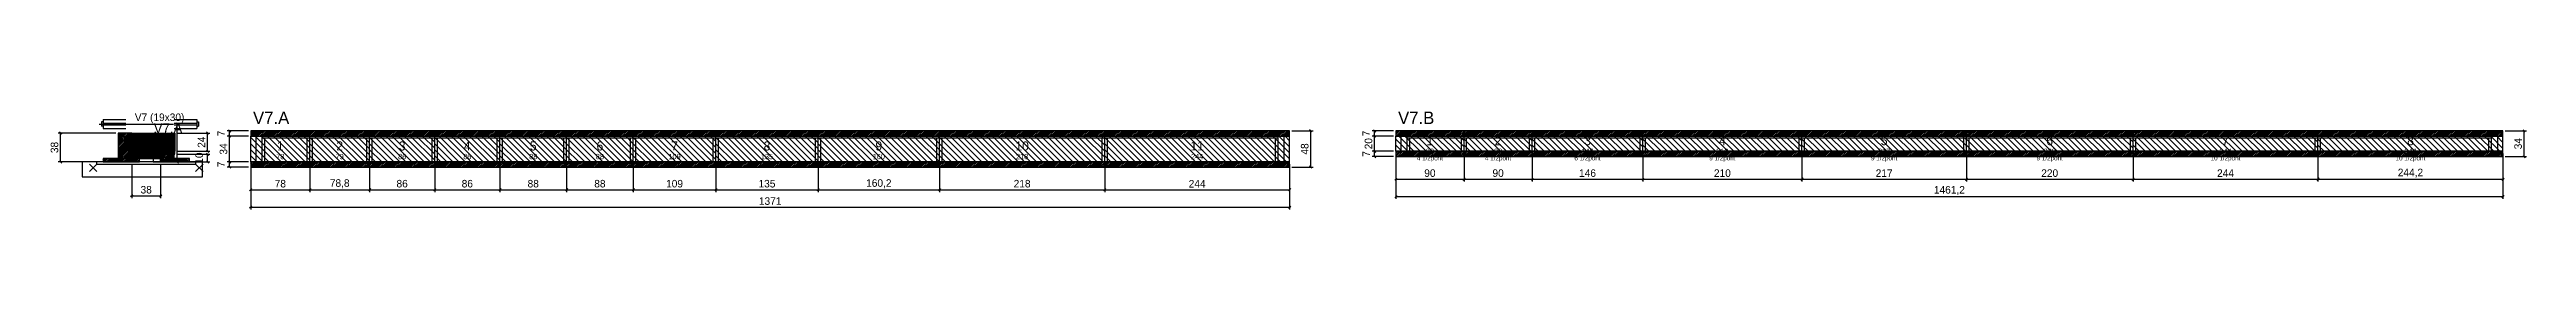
# Model space of a CAD drawing. Extents: x -69 to 3200, y -97 to 32.
import ezdxf
from ezdxf.enums import TextEntityAlignment as Align

# ---------------------------------------------------------------- set-up
doc = ezdxf.new("R2010")
doc.units = 0
for name, color, linetype in [('5', 5, 'Continuous'), ('barrote', 126, 'Continuous'), ('CONCRETO', 251, 'Continuous'), ('COTA', 241, 'Continuous'), ('Cota Seção (2x)', 241, 'Continuous'), ('detalhes', 7, 'Continuous'), ('Hachura', 251, 'Continuous'), ('Madeira', 126, 'Continuous'), ('NOMENCLATURA', 7, 'Continuous'), ('Painéis', 200, 'Continuous'), ('presilha', 224, 'Continuous'), ('Reaproveitamento', 30, 'Continuous'), ('SARR_2.2x7', 40, 'Continuous'), ('SARR_3.5x7', 81, 'Continuous'), ('SCO-___-LAJ', 224, 'Continuous'), ('TENSOR', 224, 'Continuous'), ('texto', 7, 'Continuous'), ('Texto Seção', 7, 'Continuous')]:
    doc.layers.add(name, color=color, linetype=linetype)
doc.dimstyles.new('PAINEL', dxfattribs={"dimtxt": 10, "dimasz": 3, "dimexe": 3, "dimexo": 3, "dimgap": 3, "dimtad": 1, "dimblk": 'OBLIQUE', "dimblk1": 'OBLIQUE', "dimcen": 2.5, "dimclrd": 4, "dimclre": 4, "dimclrt": 240, "dimazin": 3, "dimtfac": 1, "dimtmove": 0, "dimatfit": 3})
doc.dimstyles.new('SECAO2X', dxfattribs={"dimtxt": 16, "dimasz": 3, "dimexe": 3, "dimexo": 3, "dimgap": 3, "dimtad": 1, "dimblk": 'OBLIQUE', "dimblk1": 'OBLIQUE', "dimcen": 2.5, "dimclrd": 4, "dimclre": 4, "dimclrt": 240, "dimazin": 3, "dimtfac": 1, "dimtmove": 0, "dimatfit": 3})

# ---------------------------------------------------------------- blocks, each defined once
blk = doc.blocks.new('_OBLIQUE')
at = {"color": 0, "linetype": 'BYBLOCK'}
blk.add_line((-0.5, -0.5), (0.5, 0.5), dxfattribs=at)

msp = doc.modelspace()

# ---------------------------------------------------------------- hatches: boundary and pattern name
at = {"layer": 'COTA'}
h = msp.add_hatch(dxfattribs=at)
h.set_pattern_fill('ANSI31', scale=0.4)
h.paths.add_polyline_path([(40, -26), (40, 4), (97, 4), (97, -20), (78, -20), (78, -26)])
h = msp.add_hatch(dxfattribs=at)
h.set_pattern_fill('ANSI31', scale=0.5)
h.paths.add_polyline_path([(197, 0), (275, 0), (275, 7), (197, 7)])
h = msp.add_hatch(dxfattribs=at)
h.set_pattern_fill('ANSI31', scale=0.5)
h.paths.add_polyline_path([(275, 0), (353.8, 0), (353.8, 7), (275, 7)])
h = msp.add_hatch(dxfattribs=at)
h.set_pattern_fill('ANSI31', scale=0.5)
h.paths.add_polyline_path([(353.8, 0), (439.8, 0), (439.8, 7), (353.8, 7)])
h = msp.add_hatch(dxfattribs=at)
h.set_pattern_fill('ANSI31', scale=0.5)
h.paths.add_polyline_path([(439.8, 0), (525.8, 0), (525.8, 7), (439.8, 7)])
h = msp.add_hatch(dxfattribs=at)
h.set_pattern_fill('ANSI31', scale=0.5)
h.paths.add_polyline_path([(525.8, 0), (613.8, 0), (613.8, 7), (525.8, 7)])
h = msp.add_hatch(dxfattribs=at)
h.set_pattern_fill('ANSI31', scale=0.5)
h.paths.add_polyline_path([(613.8, 0), (701.8, 0), (701.8, 7), (613.8, 7)])
h = msp.add_hatch(dxfattribs=at)
h.set_pattern_fill('ANSI31', scale=0.5)
h.paths.add_polyline_path([(701.8, 0), (810.8, 0), (810.8, 7), (701.8, 7)])
h = msp.add_hatch(dxfattribs=at)
h.set_pattern_fill('ANSI31', scale=0.5)
h.paths.add_polyline_path([(810.8, 0), (945.8, 0), (945.8, 7), (810.8, 7)])
h = msp.add_hatch(dxfattribs=at)
h.set_pattern_fill('ANSI31', scale=0.5)
h.paths.add_polyline_path([(945.8, 0), (1106, 0), (1106, 7), (945.8, 7)])
h = msp.add_hatch(dxfattribs=at)
h.set_pattern_fill('ANSI31', scale=0.5)
h.paths.add_polyline_path([(1106, 0), (1324, 0), (1324, 7), (1106, 7)])
h = msp.add_hatch(dxfattribs=at)
h.set_pattern_fill('ANSI31', scale=0.5)
h.paths.add_polyline_path([(1324, 0), (1568, 0), (1568, 7), (1324, 7)])
h = msp.add_hatch(dxfattribs=at)
h.set_pattern_fill('ANSI31', scale=0.5)
h.paths.add_polyline_path([(1708.2, 0), (1798.2, 0), (1798.2, 7), (1708.2, 7)])
h = msp.add_hatch(dxfattribs=at)
h.set_pattern_fill('ANSI31', scale=0.5)
h.paths.add_polyline_path([(1798.2, 0), (1888.2, 0), (1888.2, 7), (1798.2, 7)])
h = msp.add_hatch(dxfattribs=at)
h.set_pattern_fill('ANSI31', scale=0.5)
h.paths.add_polyline_path([(1888.2, 0), (2034.2, 0), (2034.2, 7), (1888.2, 7)])
h = msp.add_hatch(dxfattribs=at)
h.set_pattern_fill('ANSI31', scale=0.5)
h.paths.add_polyline_path([(2034.2, 0), (2244.2, 0), (2244.2, 7), (2034.2, 7)])
h = msp.add_hatch(dxfattribs=at)
h.set_pattern_fill('ANSI31', scale=0.5)
h.paths.add_polyline_path([(2244.2, 0), (2461.2, 0), (2461.2, 7), (2244.2, 7)])
h = msp.add_hatch(dxfattribs=at)
h.set_pattern_fill('ANSI31', scale=0.5)
h.paths.add_polyline_path([(2461.2, 0), (2681.2, 0), (2681.2, 7), (2461.2, 7)])
h = msp.add_hatch(dxfattribs=at)
h.set_pattern_fill('ANSI31', scale=0.5)
h.paths.add_polyline_path([(2681.2, 0), (2925.2, 0), (2925.2, 7), (2681.2, 7)])
h = msp.add_hatch(dxfattribs=at)
h.set_pattern_fill('ANSI31', scale=0.5)
h.paths.add_polyline_path([(2925.2, 0), (3169.4, 0), (3169.4, 7), (2925.2, 7)])
h = msp.add_hatch(dxfattribs=at)
h.set_pattern_fill('ANSI31', scale=0.5)
h.paths.add_polyline_path([(1708.2, -27), (1798.2, -27), (1798.2, -20), (1708.2, -20)])
h = msp.add_hatch(dxfattribs=at)
h.set_pattern_fill('ANSI31', scale=0.5)
h.paths.add_polyline_path([(1798.2, -27), (1888.2, -27), (1888.2, -20), (1798.2, -20)])
h = msp.add_hatch(dxfattribs=at)
h.set_pattern_fill('ANSI31', scale=0.5)
h.paths.add_polyline_path([(1888.2, -27), (2034.2, -27), (2034.2, -20), (1888.2, -20)])
h = msp.add_hatch(dxfattribs=at)
h.set_pattern_fill('ANSI31', scale=0.5)
h.paths.add_polyline_path([(2034.2, -27), (2244.2, -27), (2244.2, -20), (2034.2, -20)])
h = msp.add_hatch(dxfattribs=at)
h.set_pattern_fill('ANSI31', scale=0.5)
h.paths.add_polyline_path([(2244.2, -27), (2461.2, -27), (2461.2, -20), (2244.2, -20)])
h = msp.add_hatch(dxfattribs=at)
h.set_pattern_fill('ANSI31', scale=0.5)
h.paths.add_polyline_path([(2461.2, -27), (2681.2, -27), (2681.2, -20), (2461.2, -20)])
h = msp.add_hatch(dxfattribs=at)
h.set_pattern_fill('ANSI31', scale=0.5)
h.paths.add_polyline_path([(2681.2, -27), (2925.2, -27), (2925.2, -20), (2681.2, -20)])
h = msp.add_hatch(dxfattribs=at)
h.set_pattern_fill('ANSI31', scale=0.5)
h.paths.add_polyline_path([(2925.2, -27), (3169.4, -27), (3169.4, -20), (2925.2, -20)])
h = msp.add_hatch(dxfattribs=at)
h.set_pattern_fill('ANSI31', scale=0.5)
h.paths.add_polyline_path([(197, -41), (275, -41), (275, -34), (197, -34)])
h = msp.add_hatch(dxfattribs=at)
h.set_pattern_fill('ANSI31', scale=0.5)
h.paths.add_polyline_path([(275, -41), (353.8, -41), (353.8, -34), (275, -34)])
h = msp.add_hatch(dxfattribs=at)
h.set_pattern_fill('ANSI31', scale=0.5)
h.paths.add_polyline_path([(353.8, -41), (439.8, -41), (439.8, -34), (353.8, -34)])
h = msp.add_hatch(dxfattribs=at)
h.set_pattern_fill('ANSI31', scale=0.5)
h.paths.add_polyline_path([(439.8, -41), (525.8, -41), (525.8, -34), (439.8, -34)])
h = msp.add_hatch(dxfattribs=at)
h.set_pattern_fill('ANSI31', scale=0.5)
h.paths.add_polyline_path([(525.8, -41), (613.8, -41), (613.8, -34), (525.8, -34)])
h = msp.add_hatch(dxfattribs=at)
h.set_pattern_fill('ANSI31', scale=0.5)
h.paths.add_polyline_path([(613.8, -41), (701.8, -41), (701.8, -34), (613.8, -34)])
h = msp.add_hatch(dxfattribs=at)
h.set_pattern_fill('ANSI31', scale=0.5)
h.paths.add_polyline_path([(701.8, -41), (810.8, -41), (810.8, -34), (701.8, -34)])
h = msp.add_hatch(dxfattribs=at)
h.set_pattern_fill('ANSI31', scale=0.5)
h.paths.add_polyline_path([(810.8, -41), (945.8, -41), (945.8, -34), (810.8, -34)])
h = msp.add_hatch(dxfattribs=at)
h.set_pattern_fill('ANSI31', scale=0.5)
h.paths.add_polyline_path([(945.8, -41), (1106, -41), (1106, -34), (945.8, -34)])
h = msp.add_hatch(dxfattribs=at)
h.set_pattern_fill('ANSI31', scale=0.5)
h.paths.add_polyline_path([(1106, -41), (1324, -41), (1324, -34), (1106, -34)])
h = msp.add_hatch(dxfattribs=at)
h.set_pattern_fill('ANSI31', scale=0.5)
h.paths.add_polyline_path([(1324, -41), (1568, -41), (1568, -34), (1324, -34)])
at = {"layer": 'Hachura'}
h = msp.add_hatch(dxfattribs=at)
h.set_pattern_fill('ANSI31', scale=0.5)
h.paths.add_polyline_path([(22, -34), (36, -34), (36, 4), (22, 4)])
h = msp.add_hatch(dxfattribs=at)
h.set_pattern_fill('ANSI31', scale=0.5)
h.paths.add_polyline_path([(22, -0.4), (36, -0.4), (36, 4), (22, 4)])
h = msp.add_hatch(dxfattribs=at)
h.set_pattern_fill('SOLID')
h.paths.add_polyline_path([(36, -34), (40, -34), (40, 4), (36, 4)])
h = msp.add_hatch(dxfattribs=at)
h.set_pattern_fill('ANSI31', scale=0.5)
h.paths.add_polyline_path([(2, -34), (22, -34), (22, -29.6), (2, -29.6)])
h = msp.add_hatch(dxfattribs=at)
h.set_pattern_fill('SOLID')
h.paths.add_polyline_path([(40, -29.6), (78, -29.6), (78, -26), (40, -26)])
h = msp.add_hatch(dxfattribs=at)
h.set_pattern_fill('ANSI31', scale=0.5)
h.paths.add_polyline_path([(40, -34), (50, -34), (50, -29.6), (40, -29.6)])
h = msp.add_hatch(dxfattribs=at)
h.set_pattern_fill('SOLID')
h.paths.add_polyline_path([(78, -24), (97, -24), (97, -20), (78, -20)])
h = msp.add_hatch(dxfattribs=at)
h.set_pattern_fill('SOLID')
h.paths.add_polyline_path([(78, -34), (82, -34), (82, -24), (78, -24)])
h = msp.add_hatch(dxfattribs=at)
h.set_pattern_fill('ANSI31', scale=0.5)
h.paths.add_polyline_path([(82, -34), (96, -34), (96, -24), (82, -24)])
h = msp.add_hatch(dxfattribs=at)
h.set_pattern_fill('ANSI31', scale=0.5)
h.paths.add_polyline_path([(82, -28.4), (96, -28.4), (96, -24), (82, -24)])
h = msp.add_hatch(dxfattribs=at)
h.set_pattern_fill('ANSI31', scale=0.5)
h.paths.add_polyline_path([(96, -34), (116, -34), (116, -29.6), (96, -29.6)])

# ---------------------------------------------------------------- linework, layer by layer
for p, q in [((0, 19), (0, 13)), ((2, 19), (0, 19)), ((2, 13), (0, 13)), ((2, 22), (32, 22)), ((2, 22), (2, 10)), ((2, 17), (32, 17)), ((2, 15), (32, 15)), ((2, 10), (32, 10)), ((96, 22), (126, 22)), ((96, 17), (126, 17)), ((96, 15), (126, 15)), ((96, 10), (126, 10)), ((126, 22), (126, 10)), ((126, 19), (128, 19)), ((126, 13), (128, 13)), ((128, 19), (128, 13))]:
    msp.add_line(p, q)
at = {"layer": 'barrote'}
msp.add_lwpolyline([(-25.5, -54), (133.5, -54), (133.5, -34), (-25.5, -34)], close=True, dxfattribs=at)
at = {"layer": 'CONCRETO'}
msp.add_lwpolyline([(40, -26), (40, 4), (97, 4), (97, -20), (78, -20), (78, -26)], close=True, dxfattribs=at)
at = {"layer": 'Madeira'}
for points in [[(22, -34), (36, -34), (36, 4), (22, 4)], [(22, -0.4), (36, -0.4), (36, 4), (22, 4)], [(2, -34), (22, -34), (22, -29.6), (2, -29.6)], [(22, -34), (36, -34), (36, -29.6), (22, -29.6)], [(40, -34), (50, -34), (50, -29.6), (40, -29.6)], [(68, -34), (78, -34), (78, -29.6), (68, -29.6)], [(82, -34), (96, -34), (96, -24), (82, -24)], [(82, -28.4), (96, -28.4), (96, -24), (82, -24)], [(96, -34), (116, -34), (116, -29.6), (96, -29.6)]]:
    msp.add_lwpolyline(points, close=True, dxfattribs=at)
at = {"layer": 'Painéis'}
for p, q in [((197, 0), (275, 0)), ((197, -34), (197, 0)), ((275, -34), (275, 0)), ((275, -34), (275, 0)), ((275, 0), (353.8, 0)), ((275, -34), (275, 0)), ((353.8, -34), (353.8, 0)), ((353.8, -34), (353.8, 0)), ((353.8, 0), (439.8, 0)), ((353.8, -34), (353.8, 0)), ((439.8, -34), (439.8, 0)), ((439.8, -34), (439.8, 0)), ((439.8, 0), (525.8, 0)), ((439.8, -34), (439.8, 0)), ((525.8, -34), (525.8, 0)), ((525.8, -34), (525.8, 0)), ((525.8, 0), (613.8, 0)), ((525.8, -34), (525.8, 0)), ((613.8, -34), (613.8, 0)), ((613.8, -34), (613.8, 0)), ((613.8, 0), (701.8, 0)), ((613.8, -34), (613.8, 0)), ((701.8, -34), (701.8, 0)), ((701.8, -34), (701.8, 0)), ((701.8, 0), (810.8, 0)), ((701.8, -34), (701.8, 0)), ((810.8, -34), (810.8, 0)), ((810.8, -34), (810.8, 0)), ((810.8, 0), (945.8, 0)), ((810.8, -34), (810.8, 0)), ((945.8, -34), (945.8, 0)), ((945.8, -34), (945.8, 0)), ((945.8, 0), (1106, 0)), ((945.8, -34), (945.8, 0)), ((1106, -34), (1106, 0)), ((1106, -34), (1106, 0)), ((1106, 0), (1324, 0)), ((1106, -34), (1106, 0)), ((1324, -34), (1324, 0)), ((1324, -34), (1324, 0)), ((1324, 0), (1568, 0)), ((1324, -34), (1324, 0)), ((1568, -34), (1568, 0)), ((1708.2, 0), (1798.2, 0)), ((1708.2, -20), (1708.2, 0)), ((1798.2, -20), (1798.2, 0)), ((1798.2, -20), (1798.2, 0)), ((1798.2, 0), (1888.2, 0)), ((1798.2, -20), (1798.2, 0)), ((1888.2, -20), (1888.2, 0)), ((1888.2, -20), (1888.2, 0)), ((1888.2, 0), (2034.2, 0)), ((1888.2, -20), (1888.2, 0)), ((2034.2, -20), (2034.2, 0)), ((2034.2, -20), (2034.2, 0)), ((2034.2, 0), (2244.2, 0)), ((2034.2, -20), (2034.2, 0)), ((2244.2, -20), (2244.2, 0)), ((2244.2, -20), (2244.2, 0)), ((2244.2, 0), (2461.2, 0)), ((2244.2, -20), (2244.2, 0)), ((2461.2, -20), (2461.2, 0)), ((2461.2, -20), (2461.2, 0)), ((2461.2, 0), (2681.2, 0)), ((2461.2, -20), (2461.2, 0)), ((2681.2, -20), (2681.2, 0)), ((2681.2, -20), (2681.2, 0)), ((2681.2, 0), (2925.2, 0)), ((2681.2, -20), (2681.2, 0)), ((2925.2, -20), (2925.2, 0)), ((2925.2, -20), (2925.2, 0)), ((2925.2, 0), (3169.4, 0)), ((2925.2, -20), (2925.2, 0)), ((3169.4, -20), (3169.4, 0)), ((1708.2, -20), (1798.2, -20)), ((1798.2, -20), (1888.2, -20)), ((1888.2, -20), (2034.2, -20)), ((2034.2, -20), (2244.2, -20)), ((2244.2, -20), (2461.2, -20)), ((2461.2, -20), (2681.2, -20)), ((2681.2, -20), (2925.2, -20)), ((2925.2, -20), (3169.4, -20)), ((197, -34), (275, -34)), ((275, -34), (353.8, -34)), ((353.8, -34), (439.8, -34)), ((439.8, -34), (525.8, -34)), ((525.8, -34), (613.8, -34)), ((613.8, -34), (701.8, -34)), ((701.8, -34), (810.8, -34)), ((810.8, -34), (945.8, -34)), ((945.8, -34), (1106, -34)), ((1106, -34), (1324, -34)), ((1324, -34), (1568, -34))]:
    msp.add_line(p, q, dxfattribs=at)
for points in [[(36, -34), (40, -34), (40, 4), (36, 4)], [(40, -29.6), (78, -29.6), (78, -26), (40, -26)], [(78, -24), (97, -24), (97, -20), (78, -20)], [(78, -34), (82, -34), (82, -24), (78, -24)]]:
    msp.add_lwpolyline(points, close=True, dxfattribs=at)
at = {"layer": 'presilha'}
for p, q in [((-16, -47), (-6, -37)), ((-16, -37), (-6, -47)), ((124, -47), (134, -37)), ((124, -37), (134, -47))]:
    msp.add_line(p, q, dxfattribs=at)
at = {"layer": 'Reaproveitamento', "color": 30}
for p, q in [((237, -34), (203, 0)), ((245, -34), (211, 0)), ((253, -34), (219, 0)), ((261, -34), (227, 0)), ((269, -34), (235, 0)), ((275, -32), (243, 0)), ((275, -24), (251, 0)), ((275, -16), (259, 0)), ((275, -8), (267, 0)), ((275, 0), (275, 0)), ((315, -34), (281, 0)), ((323, -34), (289, 0)), ((331, -34), (297, 0)), ((339, -34), (305, 0)), ((347, -34), (313, 0)), ((353.8, -32.8), (321, 0)), ((353.8, -24.8), (329, 0)), ((353.8, -16.8), (337, 0)), ((353.8, -8.8), (345, 0)), ((353.8, -0.8), (353, 0)), ((393.8, -34), (359.8, 0)), ((401.8, -34), (367.8, 0)), ((409.8, -34), (375.8, 0)), ((417.8, -34), (383.8, 0)), ((425.8, -34), (391.8, 0)), ((433.8, -34), (399.8, 0)), ((439.8, -32), (407.8, 0)), ((439.8, -24), (415.8, 0)), ((439.8, -16), (423.8, 0)), ((439.8, -8), (431.8, 0)), ((439.8, 0), (439.8, 0)), ((479.8, -34), (445.8, 0)), ((487.8, -34), (453.8, 0)), ((495.8, -34), (461.8, 0)), ((503.8, -34), (469.8, 0)), ((511.8, -34), (477.8, 0)), ((519.8, -34), (485.8, 0)), ((525.8, -32), (493.8, 0)), ((525.8, -24), (501.8, 0)), ((525.8, -16), (509.8, 0)), ((525.8, -8), (517.8, 0)), ((525.8, 0), (525.8, 0)), ((565.8, -34), (531.8, 0)), ((573.8, -34), (539.8, 0)), ((581.8, -34), (547.8, 0)), ((589.8, -34), (555.8, 0)), ((597.8, -34), (563.8, 0)), ((605.8, -34), (571.8, 0)), ((613.8, -34), (579.8, 0)), ((613.8, -26), (587.8, 0)), ((613.8, -18), (595.8, 0)), ((613.8, -10), (603.8, 0)), ((613.8, -2), (611.8, 0)), ((653.8, -34), (619.8, 0)), ((661.8, -34), (627.8, 0)), ((669.8, -34), (635.8, 0)), ((677.8, -34), (643.8, 0)), ((685.8, -34), (651.8, 0)), ((693.8, -34), (659.8, 0)), ((701.8, -34), (667.8, 0)), ((701.8, -26), (675.8, 0)), ((701.8, -18), (683.8, 0)), ((701.8, -10), (691.8, 0)), ((701.8, -2), (699.8, 0)), ((741.8, -34), (707.8, 0)), ((749.8, -34), (715.8, 0)), ((757.8, -34), (723.8, 0)), ((765.8, -34), (731.8, 0)), ((773.8, -34), (739.8, 0)), ((781.8, -34), (747.8, 0)), ((789.8, -34), (755.8, 0)), ((797.8, -34), (763.8, 0)), ((805.8, -34), (771.8, 0)), ((810.8, -31), (779.8, 0)), ((810.8, -23), (787.8, 0)), ((810.8, -15), (795.8, 0)), ((810.8, -7), (803.8, 0)), ((850.8, -34), (816.8, 0)), ((858.8, -34), (824.8, 0)), ((866.8, -34), (832.8, 0)), ((874.8, -34), (840.8, 0)), ((882.8, -34), (848.8, 0)), ((890.8, -34), (856.8, 0)), ((898.8, -34), (864.8, 0)), ((906.8, -34), (872.8, 0)), ((914.8, -34), (880.8, 0)), ((922.8, -34), (888.8, 0)), ((930.8, -34), (896.8, 0)), ((938.8, -34), (904.8, 0)), ((945.8, -33), (912.8, 0)), ((945.8, -25), (920.8, 0)), ((945.8, -17), (928.8, 0)), ((945.8, -9), (936.8, 0)), ((945.8, -1), (944.8, 0)), ((985.8, -34), (951.8, 0)), ((993.8, -34), (959.8, 0)), ((1001.8, -34), (967.8, 0)), ((1009.8, -34), (975.8, 0)), ((1017.8, -34), (983.8, 0)), ((1025.8, -34), (991.8, 0)), ((1033.8, -34), (999.8, 0)), ((1041.8, -34), (1007.8, 0)), ((1049.8, -34), (1015.8, 0)), ((1057.8, -34), (1023.8, 0)), ((1065.8, -34), (1031.8, 0)), ((1073.8, -34), (1039.8, 0)), ((1081.8, -34), (1047.8, 0)), ((1089.8, -34), (1055.8, 0)), ((1097.8, -34), (1063.8, 0)), ((1105.8, -34), (1071.8, 0)), ((1106, -26.2), (1079.8, 0)), ((1106, -18.2), (1087.8, 0)), ((1106, -10.2), (1095.8, 0)), ((1106, -2.2), (1103.8, 0)), ((1146, -34), (1112, 0)), ((1154, -34), (1120, 0)), ((1162, -34), (1128, 0)), ((1170, -34), (1136, 0)), ((1178, -34), (1144, 0)), ((1186, -34), (1152, 0)), ((1194, -34), (1160, 0)), ((1202, -34), (1168, 0)), ((1210, -34), (1176, 0)), ((1218, -34), (1184, 0)), ((1226, -34), (1192, 0)), ((1234, -34), (1200, 0)), ((1242, -34), (1208, 0)), ((1250, -34), (1216, 0)), ((1258, -34), (1224, 0)), ((1266, -34), (1232, 0)), ((1274, -34), (1240, 0)), ((1282, -34), (1248, 0)), ((1290, -34), (1256, 0)), ((1298, -34), (1264, 0)), ((1306, -34), (1272, 0)), ((1314, -34), (1280, 0)), ((1322, -34), (1288, 0)), ((1324, -28), (1296, 0)), ((1324, -20), (1304, 0)), ((1324, -12), (1312, 0)), ((1324, -4), (1320, 0)), ((1364, -34), (1330, 0)), ((1372, -34), (1338, 0)), ((1380, -34), (1346, 0)), ((1388, -34), (1354, 0)), ((1396, -34), (1362, 0)), ((1404, -34), (1370, 0)), ((1412, -34), (1378, 0)), ((1420, -34), (1386, 0)), ((1428, -34), (1394, 0)), ((1436, -34), (1402, 0)), ((1444, -34), (1410, 0)), ((1452, -34), (1418, 0)), ((1460, -34), (1426, 0)), ((1468, -34), (1434, 0)), ((1476, -34), (1442, 0)), ((1484, -34), (1450, 0)), ((1492, -34), (1458, 0)), ((1500, -34), (1466, 0)), ((1508, -34), (1474, 0)), ((1516, -34), (1482, 0)), ((1524, -34), (1490, 0)), ((1532, -34), (1498, 0)), ((1540, -34), (1506, 0)), ((1548, -34), (1514, 0)), ((1556, -34), (1522, 0)), ((1564, -34), (1530, 0)), ((1568, -30), (1538, 0)), ((1568, -22), (1546, 0)), ((1568, -14), (1554, 0)), ((1568, -6), (1562, 0)), ((1732.2, -20), (1712.2, 0)), ((1740.2, -20), (1720.2, 0)), ((1748.2, -20), (1728.2, 0)), ((1756.2, -20), (1736.2, 0)), ((1764.2, -20), (1744.2, 0)), ((1772.2, -20), (1752.2, 0)), ((1780.2, -20), (1760.2, 0)), ((1788.2, -20), (1768.2, 0)), ((1796.2, -20), (1776.2, 0)), ((1798.2, -14), (1784.2, 0)), ((1798.2, -6), (1792.2, 0)), ((1822.2, -20), (1802.2, 0)), ((1830.2, -20), (1810.2, 0)), ((1838.2, -20), (1818.2, 0)), ((1846.2, -20), (1826.2, 0)), ((1854.2, -20), (1834.2, 0)), ((1862.2, -20), (1842.2, 0)), ((1870.2, -20), (1850.2, 0)), ((1878.2, -20), (1858.2, 0)), ((1886.2, -20), (1866.2, 0)), ((1888.2, -14), (1874.2, 0)), ((1888.2, -6), (1882.2, 0)), ((1912.2, -20), (1892.2, 0)), ((1920.2, -20), (1900.2, 0)), ((1928.2, -20), (1908.2, 0)), ((1936.2, -20), (1916.2, 0)), ((1944.2, -20), (1924.2, 0)), ((1952.2, -20), (1932.2, 0)), ((1960.2, -20), (1940.2, 0)), ((1968.2, -20), (1948.2, 0)), ((1976.2, -20), (1956.2, 0)), ((1984.2, -20), (1964.2, 0)), ((1992.2, -20), (1972.2, 0)), ((2000.2, -20), (1980.2, 0)), ((2008.2, -20), (1988.2, 0)), ((2016.2, -20), (1996.2, 0)), ((2024.2, -20), (2004.2, 0)), ((2032.2, -20), (2012.2, 0)), ((2034.2, -14), (2020.2, 0)), ((2034.2, -6), (2028.2, 0)), ((2058.2, -20), (2038.2, 0)), ((2066.2, -20), (2046.2, 0)), ((2074.2, -20), (2054.2, 0)), ((2082.2, -20), (2062.2, 0)), ((2090.2, -20), (2070.2, 0)), ((2098.2, -20), (2078.2, 0)), ((2106.2, -20), (2086.2, 0)), ((2114.2, -20), (2094.2, 0)), ((2122.2, -20), (2102.2, 0)), ((2130.2, -20), (2110.2, 0)), ((2138.2, -20), (2118.2, 0)), ((2146.2, -20), (2126.2, 0)), ((2154.2, -20), (2134.2, 0)), ((2162.2, -20), (2142.2, 0)), ((2170.2, -20), (2150.2, 0)), ((2178.2, -20), (2158.2, 0)), ((2186.2, -20), (2166.2, 0)), ((2194.2, -20), (2174.2, 0)), ((2202.2, -20), (2182.2, 0)), ((2210.2, -20), (2190.2, 0)), ((2218.2, -20), (2198.2, 0)), ((2226.2, -20), (2206.2, 0)), ((2234.2, -20), (2214.2, 0)), ((2242.2, -20), (2222.2, 0)), ((2244.2, -14), (2230.2, 0)), ((2244.2, -6), (2238.2, 0)), ((2268.2, -20), (2248.2, 0)), ((2276.2, -20), (2256.2, 0)), ((2284.2, -20), (2264.2, 0)), ((2292.2, -20), (2272.2, 0)), ((2300.2, -20), (2280.2, 0)), ((2308.2, -20), (2288.2, 0)), ((2316.2, -20), (2296.2, 0)), ((2324.2, -20), (2304.2, 0)), ((2332.2, -20), (2312.2, 0)), ((2340.2, -20), (2320.2, 0)), ((2348.2, -20), (2328.2, 0)), ((2356.2, -20), (2336.2, 0)), ((2364.2, -20), (2344.2, 0)), ((2372.2, -20), (2352.2, 0)), ((2380.2, -20), (2360.2, 0)), ((2388.2, -20), (2368.2, 0)), ((2396.2, -20), (2376.2, 0)), ((2404.2, -20), (2384.2, 0)), ((2412.2, -20), (2392.2, 0)), ((2420.2, -20), (2400.2, 0)), ((2428.2, -20), (2408.2, 0)), ((2436.2, -20), (2416.2, 0)), ((2444.2, -20), (2424.2, 0)), ((2452.2, -20), (2432.2, 0)), ((2460.2, -20), (2440.2, 0)), ((2461.2, -13), (2448.2, 0)), ((2461.2, -5), (2456.2, 0)), ((2485.2, -20), (2465.2, 0)), ((2493.2, -20), (2473.2, 0)), ((2501.2, -20), (2481.2, 0)), ((2509.2, -20), (2489.2, 0)), ((2517.2, -20), (2497.2, 0)), ((2525.2, -20), (2505.2, 0)), ((2533.2, -20), (2513.2, 0)), ((2541.2, -20), (2521.2, 0)), ((2549.2, -20), (2529.2, 0)), ((2557.2, -20), (2537.2, 0)), ((2565.2, -20), (2545.2, 0)), ((2573.2, -20), (2553.2, 0)), ((2581.2, -20), (2561.2, 0)), ((2589.2, -20), (2569.2, 0)), ((2597.2, -20), (2577.2, 0)), ((2605.2, -20), (2585.2, 0)), ((2613.2, -20), (2593.2, 0)), ((2621.2, -20), (2601.2, 0)), ((2629.2, -20), (2609.2, 0)), ((2637.2, -20), (2617.2, 0)), ((2645.2, -20), (2625.2, 0)), ((2653.2, -20), (2633.2, 0)), ((2661.2, -20), (2641.2, 0)), ((2669.2, -20), (2649.2, 0)), ((2677.2, -20), (2657.2, 0)), ((2681.2, -16), (2665.2, 0)), ((2681.2, -8), (2673.2, 0)), ((2681.2, 0), (2681.2, 0)), ((2705.2, -20), (2685.2, 0)), ((2713.2, -20), (2693.2, 0)), ((2721.2, -20), (2701.2, 0)), ((2729.2, -20), (2709.2, 0)), ((2737.2, -20), (2717.2, 0)), ((2745.2, -20), (2725.2, 0)), ((2753.2, -20), (2733.2, 0)), ((2761.2, -20), (2741.2, 0)), ((2769.2, -20), (2749.2, 0)), ((2777.2, -20), (2757.2, 0)), ((2785.2, -20), (2765.2, 0)), ((2793.2, -20), (2773.2, 0)), ((2801.2, -20), (2781.2, 0)), ((2809.2, -20), (2789.2, 0)), ((2817.2, -20), (2797.2, 0)), ((2825.2, -20), (2805.2, 0)), ((2833.2, -20), (2813.2, 0)), ((2841.2, -20), (2821.2, 0)), ((2849.2, -20), (2829.2, 0)), ((2857.2, -20), (2837.2, 0)), ((2865.2, -20), (2845.2, 0)), ((2873.2, -20), (2853.2, 0)), ((2881.2, -20), (2861.2, 0)), ((2889.2, -20), (2869.2, 0)), ((2897.2, -20), (2877.2, 0)), ((2905.2, -20), (2885.2, 0)), ((2913.2, -20), (2893.2, 0)), ((2921.2, -20), (2901.2, 0)), ((2925.2, -16), (2909.2, 0)), ((2925.2, -8), (2917.2, 0)), ((2925.2, 0), (2925.2, 0)), ((2949.2, -20), (2929.2, 0)), ((2957.2, -20), (2937.2, 0)), ((2965.2, -20), (2945.2, 0)), ((2973.2, -20), (2953.2, 0)), ((2981.2, -20), (2961.2, 0)), ((2989.2, -20), (2969.2, 0)), ((2997.2, -20), (2977.2, 0)), ((3005.2, -20), (2985.2, 0)), ((3013.2, -20), (2993.2, 0)), ((3021.2, -20), (3001.2, 0)), ((3029.2, -20), (3009.2, 0)), ((3037.2, -20), (3017.2, 0)), ((3045.2, -20), (3025.2, 0)), ((3053.2, -20), (3033.2, 0)), ((3061.2, -20), (3041.2, 0)), ((3069.2, -20), (3049.2, 0)), ((3077.2, -20), (3057.2, 0)), ((3085.2, -20), (3065.2, 0)), ((3093.2, -20), (3073.2, 0)), ((3101.2, -20), (3081.2, 0)), ((3109.2, -20), (3089.2, 0)), ((3117.2, -20), (3097.2, 0)), ((3125.2, -20), (3105.2, 0)), ((3133.2, -20), (3113.2, 0)), ((3141.2, -20), (3121.2, 0)), ((3149.2, -20), (3129.2, 0)), ((3157.2, -20), (3137.2, 0)), ((3165.2, -20), (3145.2, 0)), ((3169.4, -16.2), (3153.2, 0)), ((3169.4, -8.2), (3161.2, 0)), ((3169.4, -0.2), (3169.2, 0)), ((229, -34), (197, -2)), ((221, -34), (197, -10)), ((213, -34), (197, -18)), ((205, -34), (197, -26)), ((307, -34), (275, -2)), ((299, -34), (275, -10)), ((291, -34), (275, -18)), ((283, -34), (275, -26)), ((385.8, -34), (353.8, -2)), ((377.8, -34), (353.8, -10)), ((369.8, -34), (353.8, -18)), ((361.8, -34), (353.8, -26)), ((471.8, -34), (439.8, -2)), ((463.8, -34), (439.8, -10)), ((455.8, -34), (439.8, -18)), ((447.8, -34), (439.8, -26)), ((557.8, -34), (525.8, -2)), ((549.8, -34), (525.8, -10)), ((541.8, -34), (525.8, -18)), ((533.8, -34), (525.8, -26)), ((645.8, -34), (613.8, -2)), ((637.8, -34), (613.8, -10)), ((629.8, -34), (613.8, -18)), ((621.8, -34), (613.8, -26)), ((733.8, -34), (701.8, -2)), ((725.8, -34), (701.8, -10)), ((717.8, -34), (701.8, -18)), ((709.8, -34), (701.8, -26)), ((842.8, -34), (810.8, -2)), ((834.8, -34), (810.8, -10)), ((826.8, -34), (810.8, -18)), ((818.8, -34), (810.8, -26)), ((977.8, -34), (945.8, -2)), ((969.8, -34), (945.8, -10)), ((961.8, -34), (945.8, -18)), ((953.8, -34), (945.8, -26)), ((1138, -34), (1106, -2)), ((1130, -34), (1106, -10)), ((1122, -34), (1106, -18)), ((1114, -34), (1106, -26)), ((1356, -34), (1324, -2)), ((1348, -34), (1324, -10)), ((1340, -34), (1324, -18)), ((1332, -34), (1324, -26)), ((1724.2, -20), (1708.2, -4)), ((1716.2, -20), (1708.2, -12)), ((1708.2, -20), (1708.2, -20)), ((1814.2, -20), (1798.2, -4)), ((1806.2, -20), (1798.2, -12)), ((1798.2, -20), (1798.2, -20)), ((1904.2, -20), (1888.2, -4)), ((1896.2, -20), (1888.2, -12)), ((1888.2, -20), (1888.2, -20)), ((2050.2, -20), (2034.2, -4)), ((2042.2, -20), (2034.2, -12)), ((2034.2, -20), (2034.2, -20)), ((2260.2, -20), (2244.2, -4)), ((2252.2, -20), (2244.2, -12)), ((2244.2, -20), (2244.2, -20)), ((2477.2, -20), (2461.2, -4)), ((2469.2, -20), (2461.2, -12)), ((2461.2, -20), (2461.2, -20)), ((2697.2, -20), (2681.2, -4)), ((2689.2, -20), (2681.2, -12)), ((2681.2, -20), (2681.2, -20)), ((2941.2, -20), (2925.2, -4)), ((2933.2, -20), (2925.2, -12)), ((2925.2, -20), (2925.2, -20)), ((197, -34), (197, -34)), ((275, -34), (275, -34)), ((353.8, -34), (353.8, -34)), ((439.8, -34), (439.8, -34)), ((525.8, -34), (525.8, -34)), ((613.8, -34), (613.8, -34)), ((701.8, -34), (701.8, -34)), ((810.8, -34), (810.8, -34)), ((945.8, -34), (945.8, -34)), ((1106, -34), (1106, -34)), ((1324, -34), (1324, -34))]:
    msp.add_line(p, q, dxfattribs=at)
at = {"layer": 'SARR_2.2x7'}
for p, q in [((204, -34), (204, 0)), ((1561, -34), (1561, 0)), ((1715.2, -20), (1715.2, 0)), ((3162.4, -20), (3162.4, 0)), ((212, -2.2), (275, -2.2)), ((275, -2.2), (353.8, -2.2)), ((353.8, -2.2), (439.8, -2.2)), ((439.8, -2.2), (525.8, -2.2)), ((525.8, -2.2), (613.8, -2.2)), ((613.8, -2.2), (701.8, -2.2)), ((701.8, -2.2), (810.8, -2.2)), ((810.8, -2.2), (945.8, -2.2)), ((945.8, -2.2), (1106, -2.2)), ((1106, -2.2), (1324, -2.2)), ((1324, -2.2), (1553, -2.2)), ((1723.2, -2.2), (1798.2, -2.2)), ((1798.2, -2.2), (1888.2, -2.2)), ((1888.2, -2.2), (2034.2, -2.2)), ((2034.2, -2.2), (2244.2, -2.2)), ((2244.2, -2.2), (2461.2, -2.2)), ((2461.2, -2.2), (2681.2, -2.2)), ((2681.2, -2.2), (2925.2, -2.2)), ((2925.2, -2.2), (3154.4, -2.2))]:
    msp.add_line(p, q, dxfattribs=at)
at = {"layer": 'SARR_3.5x7'}
for p, q in [((212, -34), (212, 0)), ((275, -34), (275, 0)), ((275, -34), (275, 0)), ((353.8, -34), (353.8, 0)), ((353.8, -34), (353.8, 0)), ((439.8, -34), (439.8, 0)), ((439.8, -34), (439.8, 0)), ((525.8, -34), (525.8, 0)), ((525.8, -34), (525.8, 0)), ((613.8, -34), (613.8, 0)), ((613.8, -34), (613.8, 0)), ((701.8, -34), (701.8, 0)), ((701.8, -34), (701.8, 0)), ((810.8, -34), (810.8, 0)), ((810.8, -34), (810.8, 0)), ((945.8, -34), (945.8, 0)), ((945.8, -34), (945.8, 0)), ((1106, -34), (1106, 0)), ((1106, -34), (1106, 0)), ((1324, -34), (1324, 0)), ((1324, -34), (1324, 0)), ((1553, -34), (1553, 0)), ((1723.2, -20), (1723.2, 0)), ((1798.2, -20), (1798.2, 0)), ((1798.2, -20), (1798.2, 0)), ((1888.2, -20), (1888.2, 0)), ((1888.2, -20), (1888.2, 0)), ((2034.2, -20), (2034.2, 0)), ((2034.2, -20), (2034.2, 0)), ((2244.2, -20), (2244.2, 0)), ((2244.2, -20), (2244.2, 0)), ((2461.2, -20), (2461.2, 0)), ((2461.2, -20), (2461.2, 0)), ((2681.2, -20), (2681.2, 0)), ((2681.2, -20), (2681.2, 0)), ((2925.2, -20), (2925.2, 0)), ((2925.2, -20), (2925.2, 0)), ((3154.4, -20), (3154.4, 0)), ((215.5, -34), (215.5, -2.2)), ((271.5, -34), (271.5, -2.2)), ((278.5, -34), (278.5, -2.2)), ((350.3, -34), (350.3, -2.2)), ((357.3, -34), (357.3, -2.2)), ((436.3, -34), (436.3, -2.2)), ((443.3, -34), (443.3, -2.2)), ((522.3, -34), (522.3, -2.2)), ((529.3, -34), (529.3, -2.2)), ((610.3, -34), (610.3, -2.2)), ((617.3, -34), (617.3, -2.2)), ((698.3, -34), (698.3, -2.2)), ((705.3, -34), (705.3, -2.2)), ((807.3, -34), (807.3, -2.2)), ((814.3, -34), (814.3, -2.2)), ((942.3, -34), (942.3, -2.2)), ((949.3, -34), (949.3, -2.2)), ((1102.5, -34), (1102.5, -2.2)), ((1109.5, -34), (1109.5, -2.2)), ((1320.5, -34), (1320.5, -2.2)), ((1327.5, -34), (1327.5, -2.2)), ((1549.5, -34), (1549.5, -2.2)), ((1723.2, -20), (1726.7, -20)), ((1726.7, -20), (1726.7, -2.2)), ((1794.7, -20), (1794.7, -2.2)), ((1794.7, -20), (1798.2, -20)), ((1798.2, -20), (1801.7, -20)), ((1801.7, -20), (1801.7, -2.2)), ((1884.7, -20), (1884.7, -2.2)), ((1884.7, -20), (1888.2, -20)), ((1888.2, -20), (1891.7, -20)), ((1891.7, -20), (1891.7, -2.2)), ((2030.7, -20), (2030.7, -2.2)), ((2030.7, -20), (2034.2, -20)), ((2034.2, -20), (2037.7, -20)), ((2037.7, -20), (2037.7, -2.2)), ((2240.7, -20), (2240.7, -2.2)), ((2240.7, -20), (2244.2, -20)), ((2244.2, -20), (2247.7, -20)), ((2247.7, -20), (2247.7, -2.2)), ((2457.7, -20), (2457.7, -2.2)), ((2457.7, -20), (2461.2, -20)), ((2461.2, -20), (2464.7, -20)), ((2464.7, -20), (2464.7, -2.2)), ((2677.7, -20), (2677.7, -2.2)), ((2677.7, -20), (2681.2, -20)), ((2681.2, -20), (2684.7, -20)), ((2684.7, -20), (2684.7, -2.2)), ((2921.7, -20), (2921.7, -2.2)), ((2921.7, -20), (2925.2, -20)), ((2925.2, -20), (2928.7, -20)), ((2928.7, -20), (2928.7, -2.2)), ((3150.9, -20), (3150.9, -2.2)), ((3150.9, -20), (3154.4, -20)), ((212, -34), (215.5, -34)), ((271.5, -34), (275, -34)), ((275, -34), (278.5, -34)), ((350.3, -34), (353.8, -34)), ((353.8, -34), (357.3, -34)), ((436.3, -34), (439.8, -34)), ((439.8, -34), (443.3, -34)), ((522.3, -34), (525.8, -34)), ((525.8, -34), (529.3, -34)), ((610.3, -34), (613.8, -34)), ((613.8, -34), (617.3, -34)), ((698.3, -34), (701.8, -34)), ((701.8, -34), (705.3, -34)), ((807.3, -34), (810.8, -34)), ((810.8, -34), (814.3, -34)), ((942.3, -34), (945.8, -34)), ((945.8, -34), (949.3, -34)), ((1102.5, -34), (1106, -34)), ((1106, -34), (1109.5, -34)), ((1320.5, -34), (1324, -34)), ((1324, -34), (1327.5, -34)), ((1549.5, -34), (1553, -34))]:
    msp.add_line(p, q, dxfattribs=at)
at = {"layer": 'SCO-___-LAJ'}
for points in [[(197, 0), (275, 0), (275, 7), (197, 7)], [(275, 0), (353.8, 0), (353.8, 7), (275, 7)], [(353.8, 0), (439.8, 0), (439.8, 7), (353.8, 7)], [(439.8, 0), (525.8, 0), (525.8, 7), (439.8, 7)], [(525.8, 0), (613.8, 0), (613.8, 7), (525.8, 7)], [(613.8, 0), (701.8, 0), (701.8, 7), (613.8, 7)], [(701.8, 0), (810.8, 0), (810.8, 7), (701.8, 7)], [(810.8, 0), (945.8, 0), (945.8, 7), (810.8, 7)], [(945.8, 0), (1106, 0), (1106, 7), (945.8, 7)], [(1106, 0), (1324, 0), (1324, 7), (1106, 7)], [(1324, 0), (1568, 0), (1568, 7), (1324, 7)], [(1708.2, 0), (1798.2, 0), (1798.2, 7), (1708.2, 7)], [(1798.2, 0), (1888.2, 0), (1888.2, 7), (1798.2, 7)], [(1888.2, 0), (2034.2, 0), (2034.2, 7), (1888.2, 7)], [(2034.2, 0), (2244.2, 0), (2244.2, 7), (2034.2, 7)], [(2244.2, 0), (2461.2, 0), (2461.2, 7), (2244.2, 7)], [(2461.2, 0), (2681.2, 0), (2681.2, 7), (2461.2, 7)], [(2681.2, 0), (2925.2, 0), (2925.2, 7), (2681.2, 7)], [(2925.2, 0), (3169.4, 0), (3169.4, 7), (2925.2, 7)], [(1708.2, -27), (1798.2, -27), (1798.2, -20), (1708.2, -20)], [(1798.2, -27), (1888.2, -27), (1888.2, -20), (1798.2, -20)], [(1888.2, -27), (2034.2, -27), (2034.2, -20), (1888.2, -20)], [(2034.2, -27), (2244.2, -27), (2244.2, -20), (2034.2, -20)], [(2244.2, -27), (2461.2, -27), (2461.2, -20), (2244.2, -20)], [(2461.2, -27), (2681.2, -27), (2681.2, -20), (2461.2, -20)], [(2681.2, -27), (2925.2, -27), (2925.2, -20), (2681.2, -20)], [(2925.2, -27), (3169.4, -27), (3169.4, -20), (2925.2, -20)], [(-6.5, -37.2), (124.5, -37.2), (124.5, -34), (-6.5, -34)], [(197, -41), (275, -41), (275, -34), (197, -34)], [(275, -41), (353.8, -41), (353.8, -34), (275, -34)], [(353.8, -41), (439.8, -41), (439.8, -34), (353.8, -34)], [(439.8, -41), (525.8, -41), (525.8, -34), (439.8, -34)], [(525.8, -41), (613.8, -41), (613.8, -34), (525.8, -34)], [(613.8, -41), (701.8, -41), (701.8, -34), (613.8, -34)], [(701.8, -41), (810.8, -41), (810.8, -34), (701.8, -34)], [(810.8, -41), (945.8, -41), (945.8, -34), (810.8, -34)], [(945.8, -41), (1106, -41), (1106, -34), (945.8, -34)], [(1106, -41), (1324, -41), (1324, -34), (1106, -34)], [(1324, -41), (1568, -41), (1568, -34), (1324, -34)]]:
    msp.add_lwpolyline(points, close=True, dxfattribs=at)
at = {"layer": 'TENSOR'}
msp.add_line((-3, 16), (95, 16), dxfattribs=at)

# ---------------------------------------------------------------- texts
at = {"layer": '5'}
for s, height, p in [('1', 12, (1753.2, -6)), ('2', 12, (1843.2, -6)), ('3', 12, (1961.2, -6)), ('4', 12, (2139.2, -6)), ('5', 12, (2352.7, -6)), ('6', 12, (2571.2, -6)), ('7', 12, (2803.2, -6)), ('8', 12, (3047.3, -6)), ('78', 7, (236, -27)), ('1', 12, (236, -13)), ('79', 7, (314.4, -27)), ('2', 12, (314.4, -13)), ('86', 7, (396.8, -27)), ('3', 12, (396.8, -13)), ('86', 7, (482.8, -27)), ('4', 12, (482.8, -13)), ('88', 7, (569.8, -27)), ('5', 12, (569.8, -13)), ('88', 7, (657.8, -27)), ('6', 12, (657.8, -13)), ('109', 7, (756.3, -27)), ('7', 12, (756.3, -13)), ('135', 7, (878.3, -27)), ('8', 12, (878.3, -13)), ('160', 7, (1025.9, -27)), ('9', 12, (1025.9, -13)), ('10', 12, (1215, -13)), ('218', 7, (1215, -27)), ('11', 12, (1446, -13)), ('244', 7, (1446, -27)), ('90', 7, (1753.2, -20)), ('90', 7, (1843.2, -20)), ('146', 7, (1961.2, -20)), ('210', 7, (2139.2, -20)), ('217', 7, (2352.7, -20)), ('220', 7, (2571.2, -20)), ('244', 7, (2803.2, -20)), ('244', 7, (3047.3, -20))]:
    msp.add_text(s, height=height, dxfattribs=at).set_placement(p, align=Align.MIDDLE_CENTER)
at = {"layer": 'detalhes'}
for s, p in [('a', (25, -6.7)), ('b', (85, -6.7)), ('c', (50, -23.5))]:
    msp.add_text(s, height=9.6, dxfattribs=at).set_placement(p)
at = {"layer": 'NOMENCLATURA'}
for s, p in [('V7.A', (200, 16)), ('V7.B', (1711.2, 16))]:
    msp.add_text(s, height=16.5, dxfattribs=at).set_placement(p)
at = {"layer": 'texto', "char_height": 6, "attachment_point": 5}
for s, insert in [('4 1/2pont', (1753.2, -30)), ('4 1/2pont', (1843.2, -30)), ('6 1/2pont', (1961.2, -30)), ('9 1/2pont', (2139.2, -30)), ('9 1/2pont', (2352.7, -30)), ('9 1/2pont', (2571.2, -30)), ('10 1/2pont', (2803.2, -30)), ('10 1/2pont', (3047.3, -30)), ('3 1/2pont', (236, -37)), ('3 1/2pont', (314.4, -37)), ('4 1/2pont', (396.8, -37)), ('4 1/2pont', (482.8, -37)), ('4 1/2pont', (569.8, -37)), ('4 1/2pont', (657.8, -37)), ('4 1/2pont', (756.3, -37)), ('6 1/2pont', (878.3, -37)), ('7 1/2pont', (1025.9, -37)), ('9 1/2pont', (1215, -37)), ('10 1/2pont', (1446, -37))]:
    msp.add_mtext(s, dxfattribs=dict(at, insert=insert))
at = {"layer": 'Texto Seção'}
for s, height, p in [('V7 (19x30)', 10, (44, 20)), ('V7.A', 13, (69, 4))]:
    msp.add_text(s, height=height, dxfattribs=at).set_placement(p)

# ---------------------------------------------------------------- dimensions: what is measured, and where the dimension line sits
at = {"layer": 'COTA'}
for base, p1, p2 in [((-54, -34), (2, -34), (22, 4)), ((100, -34), (96, -34), (96, 16)), ((140, -20), (97, -20), (97, 4)), ((169, 0), (197, 0), (197, 7)), ((169, -34), (197, -34), (197, 0)), ((1596, -41), (1568, -41), (1568, 7)), ((1680.2, 0), (1708.2, 0), (1708.2, 7)), ((1680.2, -20), (1708.2, -20), (1708.2, 0)), ((3197.4, -27), (3169.4, -27), (3169.4, 7)), ((140, -34), (96, -34), (96, -24)), ((169, -41), (197, -41), (197, -34)), ((1680.2, -27), (1708.2, -27), (1708.2, -20))]:
    msp.add_linear_dim(base=base, p1=p1, p2=p2, angle=90, dimstyle='PAINEL', dxfattribs=at).render()
for base, p1, p2 in [((1708.2, -57), (1708.2, -20), (1798.2, -20)), ((1708.2, -80), (1708.2, -20), (3169.4, -20)), ((1798.2, -57), (1798.2, -20), (1888.2, -20)), ((1888.2, -57), (1888.2, -20), (2034.2, -20)), ((2034.2, -57), (2034.2, -20), (2244.2, -20)), ((2244.2, -57), (2244.2, -20), (2461.2, -20)), ((2461.2, -57), (2461.2, -20), (2681.2, -20)), ((2681.2, -57), (2681.2, -20), (2925.2, -20)), ((2925.2, -57), (2925.2, -20), (3169.4, -20)), ((40, -79), (40, -34), (78, -34)), ((197, -71), (197, -34), (275, -34)), ((197, -94), (197, -34), (1568, -34)), ((275, -71), (275, -34), (353.8, -34)), ((353.8, -71), (353.8, -34), (439.8, -34)), ((439.8, -71), (439.8, -34), (525.8, -34)), ((525.8, -71), (525.8, -34), (613.8, -34)), ((613.8, -71), (613.8, -34), (701.8, -34)), ((701.8, -71), (701.8, -34), (810.8, -34)), ((810.8, -71), (810.8, -34), (945.8, -34)), ((945.8, -71), (945.8, -34), (1106, -34)), ((1106, -71), (1106, -34), (1324, -34)), ((1324, -71), (1324, -34), (1568, -34))]:
    msp.add_linear_dim(base=base, p1=p1, p2=p2, dimstyle='PAINEL', dxfattribs=at).render()
at = {"layer": 'Cota Seção (2x)'}
msp.add_linear_dim(base=(72, -26), p1=(40, -26), p2=(40, 4), angle=90, dimstyle='SECAO2X', dxfattribs=at).render()

doc.saveas('drawing.dxf')
